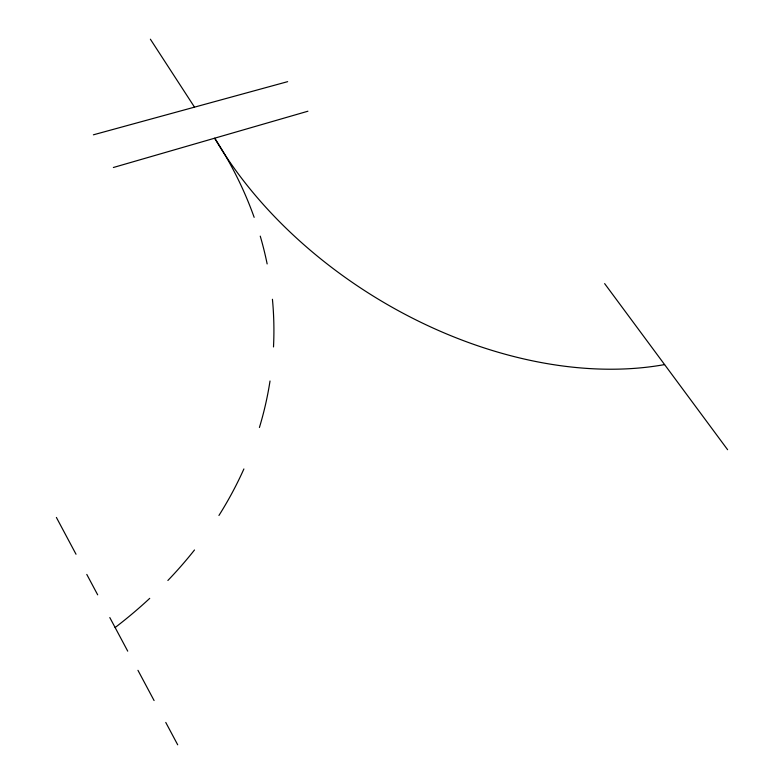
<?xml version="1.0" encoding="UTF-8"?>
<svg xmlns="http://www.w3.org/2000/svg" width="784" height="784" viewBox="0 0 784 784"><rect width="100%" height="100%" fill="white"/><g stroke="black" fill="none" stroke-linecap="round" stroke-linejoin="round"><path stroke-width="1.18" d="M113.357 167.502L307.916 111.22M93.384 134.819L287.65 81.654M604.631 283.602L727.611 449.712M150.381 39.2L194.51 107.143M56.389 517.44L76.019 554.239M86.789 574.417L97.677 594.831M109.809 617.567L127.723 651.151M137.955 670.32L154.085 700.543M165.767 722.446L177.694 744.8M270.019 381.004A525.407 416.088 1 0 1 259.416 427.496M243.893 468.95A525.407 416.088 1 0 1 218.942 515.451M194.491 549.976A525.407 416.088 1 0 1 167.874 580.483M149.724 598.359A525.407 416.088 1 0 1 115.13 627.533M254.153 217.335A525.407 416.088 1 0 0 214.679 138.19A350.82 232.975 31.5 0 0 664.587 364.589M260.249 236.131A525.407 416.088 1 0 1 267.148 263.934M272.43 299.272A525.407 416.088 1 0 1 273.498 346.949"/></g></svg>
